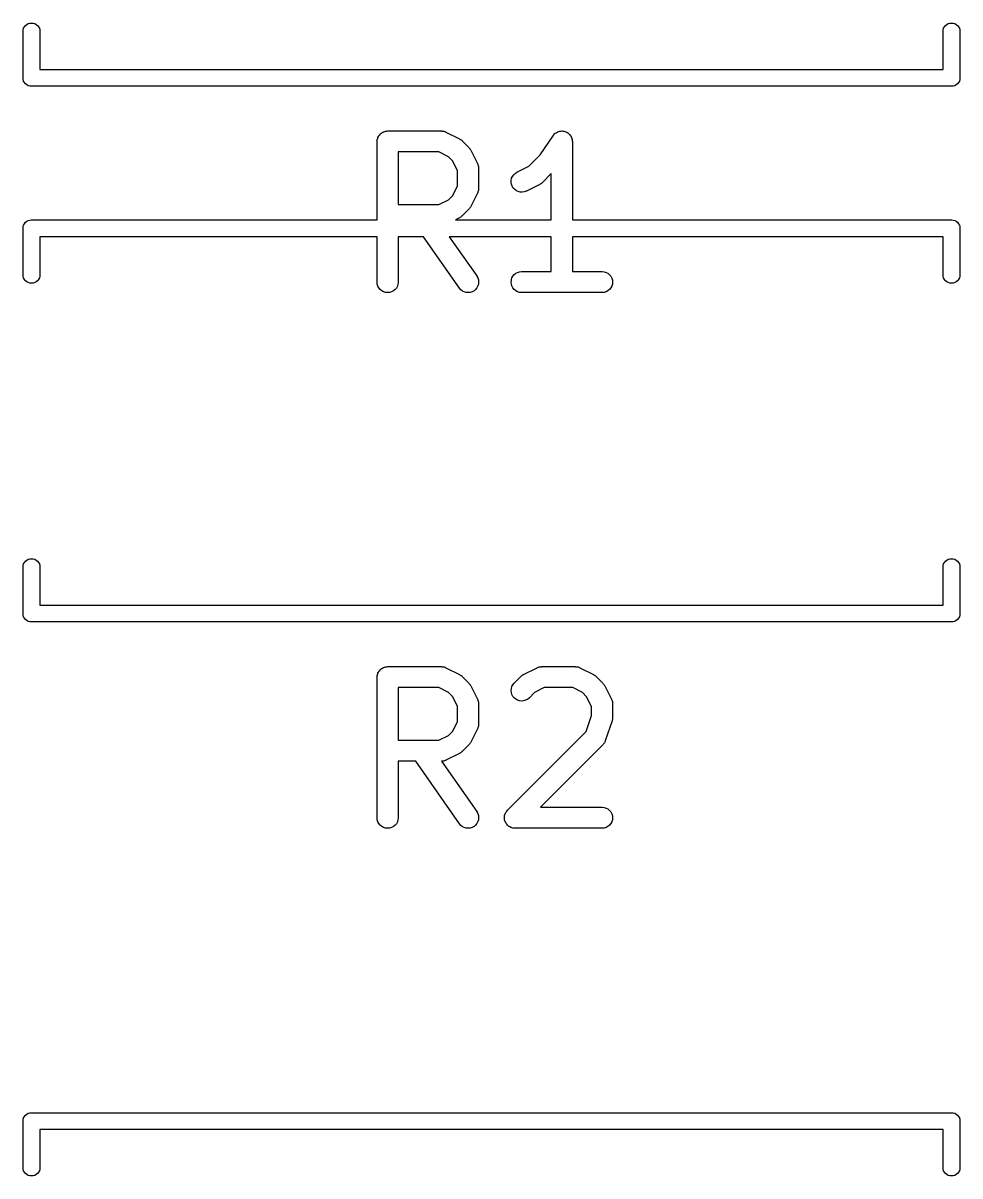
# Model space of a CAD drawing. Extents: x 81 to 160, y -176 to -60.
# Drawn here: x 132.56 to 139.22, y -128.56 to -120.36 of the extents above; entities that cross this region are included whole.
import ezdxf

# ---------------------------------------------------------------- set-up
doc = ezdxf.new("R2010")
doc.units = 0
doc.header["$MEASUREMENT"] = 0
doc.layers.add('BLACK', color=7, linetype='CONTINUOUS')

msp = doc.modelspace()

# ---------------------------------------------------------------- linework, layer by layer
at = {"layer": 'BLACK', "linetype": 'CONTINUOUS'}
for p, q in [((132.577, -120.377), (132.587, -120.37)), ((132.587, -120.37), (132.597, -120.364)), ((132.597, -120.364), (132.608, -120.361)), ((132.608, -120.361), (132.62, -120.36)), ((132.62, -120.36), (132.632, -120.361)), ((132.632, -120.361), (132.643, -120.364)), ((132.643, -120.364), (132.653, -120.37)), ((132.653, -120.37), (132.663, -120.377)), ((139.117, -120.377), (139.127, -120.37)), ((139.127, -120.37), (139.137, -120.364)), ((139.137, -120.364), (139.148, -120.361)), ((139.148, -120.361), (139.16, -120.36)), ((139.16, -120.36), (139.172, -120.361)), ((139.172, -120.361), (139.183, -120.364)), ((139.183, -120.364), (139.193, -120.37)), ((139.193, -120.37), (139.203, -120.377)), ((132.56, -120.417), (132.561, -120.408)), ((132.56, -120.747), (132.56, -120.417)), ((132.561, -120.408), (132.564, -120.397)), ((132.564, -120.397), (132.57, -120.387)), ((132.57, -120.387), (132.577, -120.377)), ((132.663, -120.377), (132.67, -120.387)), ((132.67, -120.387), (132.676, -120.397)), ((132.676, -120.397), (132.679, -120.408)), ((132.679, -120.408), (132.68, -120.417)), ((132.68, -120.417), (132.68, -120.69)), ((139.1, -120.417), (139.101, -120.408)), ((139.1, -120.69), (139.1, -120.417)), ((139.101, -120.408), (139.104, -120.397)), ((139.104, -120.397), (139.11, -120.387)), ((139.11, -120.387), (139.117, -120.377)), ((139.203, -120.377), (139.21, -120.387)), ((139.21, -120.387), (139.216, -120.397)), ((139.216, -120.397), (139.219, -120.408)), ((139.219, -120.408), (139.22, -120.417)), ((139.22, -120.417), (139.22, -120.747)), ((132.68, -120.69), (139.1, -120.69)), ((132.56, -120.75), (132.56, -120.747)), ((132.561, -120.762), (132.56, -120.75)), ((132.564, -120.773), (132.561, -120.762)), ((132.57, -120.783), (132.564, -120.773)), ((132.577, -120.793), (132.57, -120.783)), ((139.21, -120.783), (139.203, -120.793)), ((139.216, -120.773), (139.21, -120.783)), ((139.219, -120.762), (139.216, -120.773)), ((139.22, -120.753), (139.219, -120.762)), ((139.22, -120.747), (139.22, -120.75)), ((139.22, -120.75), (139.22, -120.753)), ((139.22, -120.753), (139.22, -120.753)), ((132.587, -120.8), (132.577, -120.793)), ((132.597, -120.806), (132.587, -120.8)), ((132.608, -120.809), (132.597, -120.806)), ((132.62, -120.81), (132.608, -120.809)), ((132.623, -120.81), (132.62, -120.81)), ((139.157, -120.81), (132.623, -120.81)), ((139.16, -120.81), (139.157, -120.81)), ((139.172, -120.809), (139.16, -120.81)), ((139.183, -120.806), (139.172, -120.809)), ((139.193, -120.8), (139.183, -120.806)), ((139.203, -120.793), (139.193, -120.8)), ((135.077, -121.201), (135.078, -121.194)), ((135.078, -121.194), (135.078, -121.187)), ((135.078, -121.187), (135.079, -121.187)), ((135.079, -121.187), (135.081, -121.18)), ((135.079, -121.187), (135.079, -121.187)), ((135.081, -121.18), (135.083, -121.173)), ((135.083, -121.173), (135.086, -121.167)), ((135.083, -121.173), (135.083, -121.173)), ((135.083, -121.173), (135.083, -121.173)), ((135.086, -121.167), (135.09, -121.16)), ((135.09, -121.16), (135.095, -121.155)), ((135.09, -121.16), (135.09, -121.16)), ((135.09, -121.16), (135.09, -121.16)), ((135.095, -121.155), (135.099, -121.149)), ((135.099, -121.149), (135.105, -121.144)), ((135.099, -121.149), (135.099, -121.149)), ((135.099, -121.149), (135.099, -121.149)), ((135.105, -121.144), (135.11, -121.14)), ((135.11, -121.14), (135.111, -121.14)), ((135.111, -121.14), (135.117, -121.136)), ((135.111, -121.14), (135.111, -121.14)), ((135.117, -121.136), (135.123, -121.133)), ((135.123, -121.133), (135.124, -121.133)), ((135.124, -121.133), (135.131, -121.131)), ((135.124, -121.133), (135.124, -121.133)), ((135.131, -121.131), (135.137, -121.129)), ((135.137, -121.129), (135.138, -121.129)), ((135.138, -121.129), (135.145, -121.128)), ((135.138, -121.129), (135.138, -121.129)), ((135.145, -121.128), (135.152, -121.127)), ((135.152, -121.127), (135.533, -121.127)), ((135.533, -121.127), (135.534, -121.127)), ((135.534, -121.127), (135.536, -121.128)), ((135.536, -121.128), (135.538, -121.128)), ((135.538, -121.128), (135.543, -121.128)), ((135.543, -121.128), (135.548, -121.129)), ((135.548, -121.129), (135.551, -121.13)), ((135.551, -121.13), (135.553, -121.13)), ((135.553, -121.13), (135.558, -121.132)), ((135.558, -121.132), (135.562, -121.133)), ((135.562, -121.133), (135.564, -121.135)), ((135.564, -121.135), (135.566, -121.135)), ((135.566, -121.135), (135.662, -121.183)), ((135.662, -121.183), (135.663, -121.183)), ((135.663, -121.183), (135.666, -121.186)), ((135.666, -121.186), (135.67, -121.188)), ((135.67, -121.188), (135.672, -121.19)), ((135.672, -121.19), (135.675, -121.191)), ((135.675, -121.191), (135.678, -121.194)), ((135.678, -121.194), (135.681, -121.197)), ((136.236, -121.297), (136.328, -121.161)), ((136.328, -121.16), (136.333, -121.154)), ((136.328, -121.161), (136.328, -121.16)), ((136.328, -121.16), (136.328, -121.16)), ((136.328, -121.16), (136.328, -121.16)), ((136.328, -121.16), (136.328, -121.16)), ((136.333, -121.154), (136.338, -121.149)), ((136.338, -121.149), (136.343, -121.144)), ((136.338, -121.149), (136.338, -121.149)), ((136.338, -121.149), (136.338, -121.149)), ((136.343, -121.144), (136.349, -121.14)), ((136.349, -121.14), (136.356, -121.136)), ((136.349, -121.14), (136.349, -121.14)), ((136.349, -121.14), (136.349, -121.14)), ((136.356, -121.136), (136.362, -121.133)), ((136.362, -121.133), (136.369, -121.131)), ((136.362, -121.133), (136.362, -121.133)), ((136.362, -121.133), (136.362, -121.133)), ((136.369, -121.131), (136.376, -121.129)), ((136.376, -121.129), (136.383, -121.128)), ((136.376, -121.129), (136.376, -121.129)), ((136.376, -121.129), (136.376, -121.129)), ((136.383, -121.128), (136.391, -121.127)), ((136.391, -121.127), (136.391, -121.127)), ((136.391, -121.127), (136.391, -121.127)), ((136.391, -121.127), (136.398, -121.128)), ((136.398, -121.128), (136.405, -121.129)), ((136.405, -121.129), (136.405, -121.129)), ((136.405, -121.129), (136.405, -121.129)), ((136.405, -121.129), (136.412, -121.131)), ((136.412, -121.131), (136.419, -121.133)), ((136.419, -121.133), (136.419, -121.133)), ((136.419, -121.133), (136.419, -121.133)), ((136.419, -121.133), (136.425, -121.137)), ((136.425, -121.137), (136.432, -121.14)), ((136.432, -121.14), (136.432, -121.14)), ((136.432, -121.14), (136.432, -121.14)), ((136.432, -121.14), (136.437, -121.145)), ((136.437, -121.145), (136.443, -121.15)), ((136.443, -121.15), (136.443, -121.15)), ((136.443, -121.15), (136.443, -121.15)), ((136.443, -121.15), (136.448, -121.155)), ((136.448, -121.155), (136.452, -121.161)), ((136.452, -121.161), (136.452, -121.161)), ((136.452, -121.161), (136.453, -121.161)), ((136.453, -121.161), (136.456, -121.167)), ((136.456, -121.167), (136.459, -121.174)), ((136.459, -121.174), (136.459, -121.174)), ((136.459, -121.174), (136.459, -121.174)), ((136.459, -121.174), (136.461, -121.181)), ((136.461, -121.181), (136.464, -121.188)), ((136.464, -121.188), (136.464, -121.188)), ((136.464, -121.188), (136.464, -121.188)), ((136.464, -121.188), (136.464, -121.195)), ((136.464, -121.195), (136.465, -121.202)), ((135.077, -121.202), (135.077, -121.201)), ((135.077, -121.76), (135.077, -121.202)), ((135.077, -121.202), (135.077, -121.202)), ((135.077, -121.202), (135.077, -121.202)), ((135.077, -121.202), (135.077, -121.202)), ((135.227, -121.277), (135.227, -121.651)), ((135.515, -121.277), (135.227, -121.277)), ((135.584, -121.312), (135.515, -121.277)), ((135.681, -121.197), (135.729, -121.245)), ((135.729, -121.245), (135.729, -121.245)), ((135.729, -121.245), (135.732, -121.249)), ((135.732, -121.249), (135.735, -121.252)), ((135.735, -121.252), (135.737, -121.254)), ((135.737, -121.254), (135.739, -121.257)), ((135.739, -121.257), (135.741, -121.261)), ((135.741, -121.261), (135.743, -121.264)), ((135.743, -121.264), (135.79, -121.359)), ((136.465, -121.202), (136.465, -121.76)), ((135.614, -121.342), (135.584, -121.312)), ((135.648, -121.411), (135.614, -121.342)), ((135.79, -121.359), (135.791, -121.36)), ((135.791, -121.36), (135.792, -121.362)), ((136.155, -121.379), (136.236, -121.297)), ((135.648, -121.518), (135.648, -121.411)), ((135.792, -121.362), (135.793, -121.364)), ((135.793, -121.364), (135.794, -121.369)), ((135.794, -121.369), (135.796, -121.374)), ((135.796, -121.374), (135.796, -121.376)), ((135.796, -121.376), (135.797, -121.378)), ((135.797, -121.378), (135.797, -121.383)), ((135.797, -121.383), (135.798, -121.388)), ((135.798, -121.388), (135.798, -121.391)), ((135.798, -121.391), (135.798, -121.393)), ((135.798, -121.393), (135.798, -121.536)), ((136.039, -121.451), (136.048, -121.439)), ((136.048, -121.439), (136.058, -121.429)), ((136.058, -121.429), (136.071, -121.421)), ((136.071, -121.421), (136.155, -121.379)), ((136.315, -121.431), (136.253, -121.494)), ((136.315, -121.76), (136.315, -121.431)), ((135.614, -121.587), (135.648, -121.518)), ((136.029, -121.493), (136.03, -121.478)), ((136.032, -121.507), (136.029, -121.493)), ((136.03, -121.478), (136.033, -121.464)), ((136.037, -121.521), (136.032, -121.507)), ((136.033, -121.464), (136.039, -121.451)), ((136.045, -121.534), (136.037, -121.521)), ((136.233, -121.508), (136.138, -121.555)), ((136.237, -121.505), (136.233, -121.508)), ((136.24, -121.503), (136.237, -121.505)), ((136.243, -121.501), (136.24, -121.503)), ((136.245, -121.5), (136.243, -121.501)), ((136.249, -121.497), (136.245, -121.5)), ((136.252, -121.494), (136.249, -121.497)), ((136.253, -121.494), (136.252, -121.494)), ((135.584, -121.617), (135.614, -121.587)), ((135.79, -121.569), (135.743, -121.664)), ((135.791, -121.567), (135.79, -121.569)), ((135.792, -121.565), (135.791, -121.567)), ((135.794, -121.56), (135.792, -121.565)), ((135.796, -121.556), (135.794, -121.56)), ((135.797, -121.551), (135.796, -121.553)), ((135.796, -121.553), (135.796, -121.556)), ((135.798, -121.541), (135.797, -121.546)), ((135.797, -121.546), (135.797, -121.551)), ((135.798, -121.536), (135.798, -121.537)), ((135.798, -121.537), (135.798, -121.539)), ((135.798, -121.539), (135.798, -121.541)), ((136.055, -121.544), (136.045, -121.534)), ((136.067, -121.553), (136.055, -121.544)), ((136.08, -121.559), (136.067, -121.553)), ((136.094, -121.562), (136.08, -121.559)), ((136.109, -121.563), (136.094, -121.562)), ((136.123, -121.561), (136.109, -121.563)), ((136.137, -121.556), (136.123, -121.561)), ((136.138, -121.555), (136.137, -121.556)), ((135.227, -121.651), (135.515, -121.651)), ((135.515, -121.651), (135.584, -121.617)), ((135.729, -121.684), (135.681, -121.732)), ((135.731, -121.681), (135.729, -121.684)), ((135.734, -121.678), (135.731, -121.681)), ((135.736, -121.675), (135.734, -121.678)), ((135.738, -121.673), (135.736, -121.675)), ((135.74, -121.669), (135.738, -121.673)), ((135.742, -121.665), (135.74, -121.669)), ((135.743, -121.664), (135.742, -121.665)), ((132.577, -121.777), (132.587, -121.77)), ((132.587, -121.77), (132.597, -121.764)), ((132.597, -121.764), (132.608, -121.761)), ((132.608, -121.761), (132.617, -121.76)), ((132.617, -121.76), (132.62, -121.76)), ((132.62, -121.76), (132.623, -121.76)), ((132.623, -121.76), (135.077, -121.76)), ((135.662, -121.746), (135.633, -121.76)), ((135.633, -121.76), (136.315, -121.76)), ((135.665, -121.743), (135.662, -121.746)), ((135.669, -121.741), (135.665, -121.743)), ((135.671, -121.74), (135.669, -121.741)), ((135.674, -121.738), (135.671, -121.74)), ((135.677, -121.735), (135.674, -121.738)), ((135.68, -121.732), (135.677, -121.735)), ((135.681, -121.732), (135.68, -121.732)), ((136.465, -121.76), (139.157, -121.76)), ((139.157, -121.76), (139.16, -121.76)), ((139.16, -121.76), (139.163, -121.76)), ((139.163, -121.76), (139.172, -121.761)), ((139.172, -121.761), (139.183, -121.764)), ((139.183, -121.764), (139.193, -121.77)), ((139.193, -121.77), (139.203, -121.777)), ((132.56, -121.82), (132.561, -121.808)), ((132.56, -121.823), (132.56, -121.82)), ((132.56, -122.153), (132.56, -121.823)), ((132.561, -121.808), (132.564, -121.797)), ((132.564, -121.797), (132.57, -121.787)), ((132.57, -121.787), (132.577, -121.777)), ((139.203, -121.777), (139.21, -121.787)), ((139.21, -121.787), (139.216, -121.797)), ((139.216, -121.797), (139.219, -121.808)), ((139.219, -121.808), (139.22, -121.82)), ((139.22, -121.82), (139.22, -121.823)), ((139.22, -121.823), (139.22, -122.153)), ((135.077, -121.88), (132.68, -121.88)), ((132.68, -121.88), (132.68, -122.153)), ((135.077, -122.202), (135.077, -121.88)), ((135.406, -121.88), (135.227, -121.88)), ((135.227, -121.88), (135.227, -122.202)), ((135.662, -122.245), (135.406, -121.88)), ((136.315, -121.88), (135.589, -121.88)), ((135.589, -121.88), (135.785, -122.159)), ((136.315, -122.127), (136.315, -121.88)), ((139.1, -121.88), (136.465, -121.88)), ((136.465, -121.88), (136.465, -122.127)), ((139.1, -122.153), (139.1, -121.88)), ((132.561, -122.162), (132.56, -122.153)), ((132.564, -122.173), (132.561, -122.162)), ((132.57, -122.183), (132.564, -122.173)), ((132.676, -122.173), (132.67, -122.183)), ((132.679, -122.162), (132.676, -122.173)), ((132.68, -122.153), (132.679, -122.162)), ((135.785, -122.159), (135.785, -122.16)), ((135.785, -122.16), (135.792, -122.173)), ((135.792, -122.173), (135.797, -122.187)), ((136.031, -122.187), (136.035, -122.173)), ((136.035, -122.173), (136.042, -122.16)), ((136.042, -122.16), (136.051, -122.149)), ((136.051, -122.149), (136.063, -122.14)), ((136.063, -122.14), (136.076, -122.133)), ((136.076, -122.133), (136.09, -122.129)), ((136.09, -122.129), (136.104, -122.127)), ((136.104, -122.127), (136.315, -122.127)), ((136.465, -122.127), (136.676, -122.127)), ((136.676, -122.127), (136.677, -122.127)), ((136.677, -122.127), (136.691, -122.129)), ((136.691, -122.129), (136.705, -122.133)), ((136.705, -122.133), (136.718, -122.14)), ((136.718, -122.14), (136.729, -122.15)), ((136.729, -122.15), (136.738, -122.161)), ((136.738, -122.161), (136.745, -122.174)), ((136.745, -122.174), (136.749, -122.188)), ((139.101, -122.162), (139.1, -122.153)), ((139.104, -122.173), (139.101, -122.162)), ((139.11, -122.183), (139.104, -122.173)), ((139.216, -122.173), (139.21, -122.183)), ((139.219, -122.162), (139.216, -122.173)), ((139.22, -122.153), (139.219, -122.162)), ((132.577, -122.193), (132.57, -122.183)), ((132.587, -122.2), (132.577, -122.193)), ((132.597, -122.206), (132.587, -122.2)), ((132.608, -122.209), (132.597, -122.206)), ((132.62, -122.21), (132.608, -122.209)), ((132.632, -122.209), (132.62, -122.21)), ((132.643, -122.206), (132.632, -122.209)), ((132.653, -122.2), (132.643, -122.206)), ((132.663, -122.193), (132.653, -122.2)), ((132.67, -122.183), (132.663, -122.193)), ((135.078, -122.217), (135.077, -122.202)), ((135.083, -122.231), (135.078, -122.217)), ((135.089, -122.244), (135.083, -122.231)), ((135.099, -122.255), (135.089, -122.244)), ((135.11, -122.265), (135.099, -122.255)), ((135.204, -122.256), (135.193, -122.265)), ((135.214, -122.245), (135.204, -122.256)), ((135.221, -122.232), (135.214, -122.245)), ((135.225, -122.218), (135.221, -122.232)), ((135.227, -122.203), (135.225, -122.218)), ((135.227, -122.202), (135.227, -122.203)), ((135.671, -122.257), (135.662, -122.245)), ((135.683, -122.266), (135.671, -122.257)), ((135.777, -122.255), (135.766, -122.264)), ((135.786, -122.243), (135.777, -122.255)), ((135.793, -122.23), (135.786, -122.243)), ((135.797, -122.216), (135.793, -122.23)), ((135.797, -122.187), (135.798, -122.202)), ((135.798, -122.202), (135.797, -122.216)), ((136.029, -122.202), (136.031, -122.187)), ((136.031, -122.216), (136.029, -122.202)), ((136.035, -122.23), (136.031, -122.216)), ((136.042, -122.243), (136.035, -122.23)), ((136.051, -122.255), (136.042, -122.243)), ((136.062, -122.264), (136.051, -122.255)), ((136.729, -122.256), (136.717, -122.265)), ((136.738, -122.244), (136.729, -122.256)), ((136.745, -122.231), (136.738, -122.244)), ((136.749, -122.217), (136.745, -122.231)), ((136.749, -122.188), (136.751, -122.203)), ((136.751, -122.203), (136.749, -122.217)), ((139.117, -122.193), (139.11, -122.183)), ((139.127, -122.2), (139.117, -122.193)), ((139.137, -122.206), (139.127, -122.2)), ((139.148, -122.209), (139.137, -122.206)), ((139.16, -122.21), (139.148, -122.209)), ((139.172, -122.209), (139.16, -122.21)), ((139.183, -122.206), (139.172, -122.209)), ((139.193, -122.2), (139.183, -122.206)), ((139.203, -122.193), (139.193, -122.2)), ((139.21, -122.183), (139.203, -122.193)), ((135.123, -122.272), (135.11, -122.265)), ((135.137, -122.276), (135.123, -122.272)), ((135.151, -122.277), (135.137, -122.276)), ((135.166, -122.276), (135.151, -122.277)), ((135.18, -122.272), (135.166, -122.276)), ((135.193, -122.265), (135.18, -122.272)), ((135.696, -122.272), (135.683, -122.266)), ((135.71, -122.276), (135.696, -122.272)), ((135.725, -122.277), (135.71, -122.276)), ((135.739, -122.276), (135.725, -122.277)), ((135.753, -122.271), (135.739, -122.276)), ((135.766, -122.264), (135.753, -122.271)), ((136.075, -122.271), (136.062, -122.264)), ((136.089, -122.276), (136.075, -122.271)), ((136.103, -122.277), (136.089, -122.276)), ((136.104, -122.277), (136.103, -122.277)), ((136.676, -122.277), (136.104, -122.277)), ((136.69, -122.276), (136.676, -122.277)), ((136.704, -122.272), (136.69, -122.276)), ((136.717, -122.265), (136.704, -122.272)), ((132.56, -124.227), (132.561, -124.218)), ((132.56, -124.557), (132.56, -124.227)), ((132.561, -124.218), (132.564, -124.207)), ((132.564, -124.207), (132.57, -124.197)), ((132.57, -124.197), (132.577, -124.187)), ((132.577, -124.187), (132.587, -124.18)), ((132.587, -124.18), (132.597, -124.174)), ((132.597, -124.174), (132.608, -124.171)), ((132.608, -124.171), (132.62, -124.17)), ((132.62, -124.17), (132.632, -124.171)), ((132.632, -124.171), (132.643, -124.174)), ((132.643, -124.174), (132.653, -124.18)), ((132.653, -124.18), (132.663, -124.187)), ((132.663, -124.187), (132.67, -124.197)), ((132.67, -124.197), (132.676, -124.207)), ((132.676, -124.207), (132.679, -124.218)), ((132.679, -124.218), (132.68, -124.227)), ((132.68, -124.227), (132.68, -124.5)), ((139.1, -124.227), (139.101, -124.218)), ((139.1, -124.5), (139.1, -124.227)), ((139.101, -124.218), (139.104, -124.207)), ((139.104, -124.207), (139.11, -124.197)), ((139.11, -124.197), (139.117, -124.187)), ((139.117, -124.187), (139.127, -124.18)), ((139.127, -124.18), (139.137, -124.174)), ((139.137, -124.174), (139.148, -124.171)), ((139.148, -124.171), (139.16, -124.17)), ((139.16, -124.17), (139.172, -124.171)), ((139.172, -124.171), (139.183, -124.174)), ((139.183, -124.174), (139.193, -124.18)), ((139.193, -124.18), (139.203, -124.187)), ((139.203, -124.187), (139.21, -124.197)), ((139.21, -124.197), (139.216, -124.207)), ((139.216, -124.207), (139.219, -124.218)), ((139.219, -124.218), (139.22, -124.227)), ((139.22, -124.227), (139.22, -124.557)), ((132.56, -124.56), (132.56, -124.557)), ((132.68, -124.5), (139.1, -124.5)), ((139.22, -124.557), (139.22, -124.56)), ((132.561, -124.572), (132.56, -124.56)), ((132.564, -124.583), (132.561, -124.572)), ((132.57, -124.593), (132.564, -124.583)), ((132.577, -124.603), (132.57, -124.593)), ((132.587, -124.61), (132.577, -124.603)), ((132.597, -124.616), (132.587, -124.61)), ((132.608, -124.619), (132.597, -124.616)), ((132.62, -124.62), (132.608, -124.619)), ((132.623, -124.62), (132.62, -124.62)), ((139.157, -124.62), (132.623, -124.62)), ((139.16, -124.62), (139.157, -124.62)), ((139.172, -124.619), (139.16, -124.62)), ((139.183, -124.616), (139.172, -124.619)), ((139.193, -124.61), (139.183, -124.616)), ((139.203, -124.603), (139.193, -124.61)), ((139.21, -124.593), (139.203, -124.603)), ((139.216, -124.583), (139.21, -124.593)), ((139.219, -124.572), (139.216, -124.583)), ((139.22, -124.563), (139.219, -124.572)), ((139.22, -124.56), (139.22, -124.563)), ((139.22, -124.563), (139.22, -124.563)), ((135.09, -124.97), (135.095, -124.965)), ((135.095, -124.965), (135.099, -124.959)), ((135.099, -124.959), (135.105, -124.954)), ((135.099, -124.959), (135.099, -124.959)), ((135.099, -124.959), (135.099, -124.959)), ((135.105, -124.954), (135.11, -124.95)), ((135.11, -124.95), (135.111, -124.95)), ((135.111, -124.95), (135.117, -124.946)), ((135.111, -124.95), (135.111, -124.95)), ((135.117, -124.946), (135.123, -124.943)), ((135.123, -124.943), (135.124, -124.943)), ((135.124, -124.943), (135.131, -124.941)), ((135.124, -124.943), (135.124, -124.943)), ((135.131, -124.941), (135.137, -124.939)), ((135.137, -124.939), (135.138, -124.939)), ((135.138, -124.939), (135.145, -124.938)), ((135.138, -124.939), (135.138, -124.939)), ((135.145, -124.938), (135.152, -124.937)), ((135.152, -124.937), (135.533, -124.937)), ((135.533, -124.937), (135.534, -124.937)), ((135.534, -124.937), (135.536, -124.938)), ((135.536, -124.938), (135.538, -124.938)), ((135.538, -124.938), (135.543, -124.938)), ((135.543, -124.938), (135.548, -124.939)), ((135.548, -124.939), (135.551, -124.94)), ((135.551, -124.94), (135.553, -124.94)), ((135.553, -124.94), (135.558, -124.942)), ((135.558, -124.942), (135.562, -124.943)), ((135.562, -124.943), (135.564, -124.945)), ((135.564, -124.945), (135.566, -124.945)), ((135.566, -124.945), (135.662, -124.993)), ((136.118, -124.993), (136.214, -124.945)), ((136.214, -124.945), (136.215, -124.945)), ((136.215, -124.945), (136.217, -124.944)), ((136.217, -124.944), (136.219, -124.943)), ((136.219, -124.943), (136.223, -124.942)), ((136.223, -124.942), (136.228, -124.94)), ((136.228, -124.94), (136.23, -124.939)), ((136.23, -124.939), (136.233, -124.939)), ((136.233, -124.939), (136.238, -124.938)), ((136.238, -124.938), (136.243, -124.938)), ((136.243, -124.938), (136.245, -124.938)), ((136.245, -124.938), (136.247, -124.937)), ((136.247, -124.937), (136.485, -124.937)), ((136.485, -124.937), (136.486, -124.937)), ((136.486, -124.937), (136.488, -124.938)), ((136.488, -124.938), (136.491, -124.938)), ((136.491, -124.938), (136.496, -124.938)), ((136.496, -124.938), (136.501, -124.939)), ((136.501, -124.939), (136.503, -124.94)), ((136.503, -124.94), (136.505, -124.94)), ((136.505, -124.94), (136.51, -124.942)), ((136.51, -124.942), (136.515, -124.943)), ((136.515, -124.943), (136.517, -124.945)), ((136.517, -124.945), (136.519, -124.945)), ((136.519, -124.945), (136.614, -124.993)), ((135.077, -125.011), (135.078, -125.004)), ((135.077, -125.012), (135.077, -125.011)), ((135.077, -126.012), (135.077, -125.012)), ((135.077, -125.012), (135.077, -125.012)), ((135.077, -125.012), (135.077, -125.012)), ((135.077, -125.012), (135.077, -125.012)), ((135.078, -125.004), (135.078, -124.997)), ((135.078, -124.997), (135.079, -124.997)), ((135.079, -124.997), (135.081, -124.99)), ((135.079, -124.997), (135.079, -124.997)), ((135.081, -124.99), (135.083, -124.983)), ((135.083, -124.983), (135.086, -124.977)), ((135.083, -124.983), (135.083, -124.983)), ((135.083, -124.983), (135.083, -124.983)), ((135.086, -124.977), (135.09, -124.97)), ((135.09, -124.97), (135.09, -124.97)), ((135.09, -124.97), (135.09, -124.97)), ((135.662, -124.993), (135.663, -124.993)), ((135.663, -124.993), (135.666, -124.996)), ((135.666, -124.996), (135.67, -124.998)), ((135.67, -124.998), (135.672, -125)), ((135.672, -125), (135.675, -125.001)), ((135.675, -125.001), (135.678, -125.004)), ((135.678, -125.004), (135.681, -125.007)), ((135.681, -125.007), (135.729, -125.055)), ((136.051, -125.055), (136.099, -125.007)), ((136.099, -125.007), (136.1, -125.006)), ((136.1, -125.006), (136.103, -125.004)), ((136.103, -125.004), (136.106, -125.001)), ((136.106, -125.001), (136.109, -124.999)), ((136.109, -124.999), (136.111, -124.997)), ((136.111, -124.997), (136.115, -124.995)), ((136.115, -124.995), (136.118, -124.993)), ((136.614, -124.993), (136.615, -124.993)), ((136.615, -124.993), (136.618, -124.996)), ((136.618, -124.996), (136.622, -124.998)), ((136.622, -124.998), (136.625, -125)), ((136.625, -125), (136.627, -125.001)), ((136.627, -125.001), (136.63, -125.004)), ((136.63, -125.004), (136.634, -125.007)), ((136.634, -125.007), (136.681, -125.055)), ((135.227, -125.087), (135.227, -125.461)), ((135.515, -125.087), (135.227, -125.087)), ((135.584, -125.122), (135.515, -125.087)), ((135.614, -125.152), (135.584, -125.122)), ((135.729, -125.055), (135.729, -125.055)), ((135.729, -125.055), (135.732, -125.059)), ((135.732, -125.059), (135.735, -125.062)), ((135.735, -125.062), (135.737, -125.064)), ((135.737, -125.064), (135.739, -125.067)), ((135.739, -125.067), (135.741, -125.071)), ((135.741, -125.071), (135.743, -125.074)), ((135.743, -125.074), (135.79, -125.169)), ((136.029, -125.107), (136.031, -125.093)), ((136.031, -125.122), (136.029, -125.107)), ((136.031, -125.093), (136.035, -125.079)), ((136.035, -125.136), (136.031, -125.122)), ((136.035, -125.079), (136.042, -125.066)), ((136.042, -125.066), (136.051, -125.055)), ((136.196, -125.122), (136.157, -125.161)), ((136.265, -125.087), (136.196, -125.122)), ((136.468, -125.087), (136.265, -125.087)), ((136.536, -125.122), (136.468, -125.087)), ((136.566, -125.152), (136.536, -125.122)), ((136.681, -125.055), (136.682, -125.055)), ((136.682, -125.055), (136.684, -125.059)), ((136.684, -125.059), (136.687, -125.062)), ((136.687, -125.062), (136.689, -125.064)), ((136.689, -125.064), (136.691, -125.067)), ((136.691, -125.067), (136.693, -125.071)), ((136.693, -125.071), (136.695, -125.074)), ((136.695, -125.074), (136.743, -125.169)), ((135.648, -125.221), (135.614, -125.152)), ((135.79, -125.169), (135.791, -125.17)), ((135.791, -125.17), (135.792, -125.172)), ((135.792, -125.172), (135.793, -125.174)), ((135.793, -125.174), (135.794, -125.179)), ((135.794, -125.179), (135.796, -125.184)), ((135.796, -125.184), (135.796, -125.186)), ((135.796, -125.186), (135.797, -125.188)), ((135.797, -125.188), (135.797, -125.193)), ((135.797, -125.193), (135.798, -125.198)), ((135.798, -125.198), (135.798, -125.201)), ((135.798, -125.201), (135.798, -125.203)), ((135.798, -125.203), (135.798, -125.346)), ((136.042, -125.149), (136.035, -125.136)), ((136.051, -125.16), (136.042, -125.149)), ((136.062, -125.17), (136.051, -125.16)), ((136.075, -125.177), (136.062, -125.17)), ((136.089, -125.181), (136.075, -125.177)), ((136.103, -125.183), (136.089, -125.181)), ((136.118, -125.181), (136.103, -125.183)), ((136.132, -125.177), (136.118, -125.181)), ((136.145, -125.171), (136.132, -125.177)), ((136.157, -125.161), (136.145, -125.171)), ((136.157, -125.161), (136.157, -125.161)), ((136.601, -125.221), (136.566, -125.152)), ((136.743, -125.169), (136.743, -125.17)), ((136.743, -125.17), (136.744, -125.172)), ((136.744, -125.172), (136.745, -125.174)), ((136.745, -125.174), (136.747, -125.179)), ((136.747, -125.179), (136.748, -125.184)), ((136.748, -125.184), (136.749, -125.186)), ((136.749, -125.186), (136.749, -125.188)), ((136.749, -125.188), (136.75, -125.193)), ((136.75, -125.193), (136.751, -125.198)), ((136.751, -125.198), (136.75, -125.201)), ((136.75, -125.201), (136.751, -125.203)), ((136.751, -125.203), (136.751, -125.298)), ((135.648, -125.328), (135.648, -125.221)), ((136.563, -125.4), (136.601, -125.286)), ((136.601, -125.286), (136.601, -125.221)), ((135.614, -125.397), (135.648, -125.328)), ((135.791, -125.377), (135.79, -125.379)), ((135.792, -125.375), (135.791, -125.377)), ((135.794, -125.37), (135.792, -125.375)), ((135.796, -125.366), (135.794, -125.37)), ((135.797, -125.361), (135.796, -125.363)), ((135.796, -125.363), (135.796, -125.366)), ((135.798, -125.351), (135.797, -125.356)), ((135.797, -125.356), (135.797, -125.361)), ((135.798, -125.346), (135.798, -125.347)), ((135.798, -125.347), (135.798, -125.349)), ((135.798, -125.349), (135.798, -125.351)), ((136.747, -125.322), (136.699, -125.465)), ((136.748, -125.318), (136.747, -125.322)), ((136.749, -125.314), (136.748, -125.318)), ((136.75, -125.308), (136.749, -125.311)), ((136.749, -125.311), (136.749, -125.314)), ((136.751, -125.299), (136.75, -125.303)), ((136.75, -125.303), (136.75, -125.308)), ((136.751, -125.298), (136.751, -125.299)), ((135.515, -125.461), (135.584, -125.427)), ((135.584, -125.427), (135.614, -125.397)), ((135.79, -125.379), (135.743, -125.474)), ((136.004, -125.959), (136.563, -125.4)), ((135.227, -125.461), (135.515, -125.461)), ((135.68, -125.542), (135.677, -125.545)), ((135.681, -125.542), (135.68, -125.542)), ((135.729, -125.494), (135.681, -125.542)), ((135.731, -125.491), (135.729, -125.494)), ((135.734, -125.488), (135.731, -125.491)), ((135.736, -125.485), (135.734, -125.488)), ((135.738, -125.483), (135.736, -125.485)), ((135.74, -125.479), (135.738, -125.483)), ((135.742, -125.475), (135.74, -125.479)), ((135.743, -125.474), (135.742, -125.475)), ((136.681, -125.494), (136.238, -125.937)), ((136.683, -125.492), (136.681, -125.494)), ((136.684, -125.491), (136.683, -125.492)), ((136.687, -125.487), (136.684, -125.491)), ((136.69, -125.483), (136.687, -125.487)), ((136.691, -125.481), (136.69, -125.483)), ((136.693, -125.479), (136.691, -125.481)), ((136.695, -125.474), (136.693, -125.479)), ((136.697, -125.47), (136.695, -125.474)), ((136.698, -125.468), (136.697, -125.47)), ((136.699, -125.466), (136.698, -125.468)), ((136.699, -125.465), (136.699, -125.466)), ((135.351, -125.611), (135.227, -125.611)), ((135.227, -125.611), (135.227, -126.012)), ((135.662, -126.055), (135.351, -125.611)), ((135.535, -125.611), (135.534, -125.611)), ((135.534, -125.611), (135.785, -125.969)), ((135.537, -125.611), (135.535, -125.611)), ((135.542, -125.61), (135.537, -125.611)), ((135.547, -125.61), (135.542, -125.61)), ((135.55, -125.609), (135.547, -125.61)), ((135.552, -125.609), (135.55, -125.609)), ((135.557, -125.607), (135.552, -125.609)), ((135.561, -125.606), (135.557, -125.607)), ((135.563, -125.604), (135.561, -125.606)), ((135.565, -125.604), (135.563, -125.604)), ((135.566, -125.603), (135.565, -125.604)), ((135.662, -125.556), (135.566, -125.603)), ((135.665, -125.553), (135.662, -125.556)), ((135.669, -125.551), (135.665, -125.553)), ((135.671, -125.55), (135.669, -125.551)), ((135.674, -125.548), (135.671, -125.55)), ((135.677, -125.545), (135.674, -125.548)), ((136.238, -125.937), (136.676, -125.937)), ((136.676, -125.937), (136.677, -125.937)), ((136.677, -125.937), (136.691, -125.939)), ((136.691, -125.939), (136.705, -125.943)), ((136.705, -125.943), (136.718, -125.95)), ((136.718, -125.95), (136.729, -125.96)), ((135.078, -126.027), (135.077, -126.012)), ((135.083, -126.041), (135.078, -126.027)), ((135.225, -126.028), (135.221, -126.042)), ((135.227, -126.013), (135.225, -126.028)), ((135.227, -126.012), (135.227, -126.013)), ((135.785, -125.969), (135.785, -125.97)), ((135.785, -125.97), (135.792, -125.983)), ((135.792, -125.983), (135.797, -125.997)), ((135.797, -126.026), (135.793, -126.04)), ((135.797, -125.997), (135.798, -126.012)), ((135.798, -126.012), (135.797, -126.026)), ((135.982, -126.005), (135.983, -125.998)), ((135.982, -126.012), (135.982, -126.005)), ((135.982, -126.019), (135.982, -126.012)), ((135.982, -126.012), (135.982, -126.012)), ((135.982, -126.012), (135.982, -126.012)), ((135.983, -126.026), (135.982, -126.019)), ((135.983, -125.997), (135.985, -125.99)), ((135.983, -125.998), (135.983, -125.997)), ((135.983, -125.997), (135.983, -125.997)), ((135.983, -126.027), (135.983, -126.026)), ((135.985, -126.034), (135.983, -126.027)), ((135.983, -126.027), (135.983, -126.027)), ((135.985, -125.99), (135.987, -125.984)), ((135.987, -126.04), (135.985, -126.034)), ((135.987, -125.984), (135.987, -125.983)), ((135.987, -125.983), (135.988, -125.983)), ((135.988, -125.983), (135.991, -125.977)), ((135.991, -125.977), (135.994, -125.971)), ((135.994, -125.97), (135.999, -125.965)), ((135.994, -125.971), (135.994, -125.97)), ((135.994, -125.971), (135.994, -125.971)), ((135.999, -125.965), (136.004, -125.959)), ((136.729, -125.96), (136.738, -125.971)), ((136.738, -125.971), (136.745, -125.984)), ((136.745, -125.984), (136.749, -125.998)), ((136.749, -126.027), (136.745, -126.041)), ((136.749, -125.998), (136.751, -126.013)), ((136.751, -126.013), (136.749, -126.027)), ((135.089, -126.054), (135.083, -126.041)), ((135.099, -126.065), (135.089, -126.054)), ((135.11, -126.075), (135.099, -126.065)), ((135.123, -126.082), (135.11, -126.075)), ((135.137, -126.086), (135.123, -126.082)), ((135.151, -126.087), (135.137, -126.086)), ((135.166, -126.086), (135.151, -126.087)), ((135.18, -126.082), (135.166, -126.086)), ((135.193, -126.075), (135.18, -126.082)), ((135.204, -126.066), (135.193, -126.075)), ((135.214, -126.055), (135.204, -126.066)), ((135.221, -126.042), (135.214, -126.055)), ((135.671, -126.067), (135.662, -126.055)), ((135.683, -126.076), (135.671, -126.067)), ((135.696, -126.082), (135.683, -126.076)), ((135.71, -126.086), (135.696, -126.082)), ((135.725, -126.087), (135.71, -126.086)), ((135.739, -126.086), (135.725, -126.087)), ((135.753, -126.081), (135.739, -126.086)), ((135.766, -126.074), (135.753, -126.081)), ((135.777, -126.065), (135.766, -126.074)), ((135.786, -126.053), (135.777, -126.065)), ((135.793, -126.04), (135.786, -126.053)), ((135.987, -126.041), (135.987, -126.04)), ((135.991, -126.047), (135.987, -126.041)), ((135.987, -126.041), (135.987, -126.041)), ((135.994, -126.053), (135.991, -126.047)), ((135.994, -126.054), (135.994, -126.053)), ((135.999, -126.059), (135.994, -126.054)), ((135.994, -126.054), (135.994, -126.054)), ((136.003, -126.065), (135.999, -126.059)), ((136.009, -126.07), (136.003, -126.065)), ((136.003, -126.065), (136.003, -126.065)), ((136.003, -126.065), (136.003, -126.065)), ((136.014, -126.074), (136.009, -126.07)), ((136.015, -126.074), (136.014, -126.074)), ((136.014, -126.074), (136.014, -126.074)), ((136.021, -126.078), (136.015, -126.074)), ((136.027, -126.081), (136.021, -126.078)), ((136.034, -126.084), (136.027, -126.081)), ((136.027, -126.081), (136.027, -126.081)), ((136.027, -126.081), (136.027, -126.081)), ((136.041, -126.086), (136.034, -126.084)), ((136.048, -126.087), (136.041, -126.086)), ((136.041, -126.086), (136.041, -126.086)), ((136.041, -126.086), (136.041, -126.086)), ((136.056, -126.087), (136.048, -126.087)), ((136.057, -126.087), (136.056, -126.087)), ((136.056, -126.087), (136.056, -126.087)), ((136.056, -126.087), (136.056, -126.087)), ((136.056, -126.087), (136.056, -126.087)), ((136.676, -126.087), (136.057, -126.087)), ((136.69, -126.086), (136.676, -126.087)), ((136.704, -126.082), (136.69, -126.086)), ((136.717, -126.075), (136.704, -126.082)), ((136.729, -126.066), (136.717, -126.075)), ((136.738, -126.054), (136.729, -126.066)), ((136.745, -126.041), (136.738, -126.054)), ((132.56, -128.17), (132.561, -128.158)), ((132.561, -128.158), (132.564, -128.147)), ((132.564, -128.147), (132.57, -128.137)), ((132.57, -128.137), (132.577, -128.127)), ((132.577, -128.127), (132.587, -128.12)), ((132.587, -128.12), (132.597, -128.114)), ((132.597, -128.114), (132.608, -128.111)), ((132.608, -128.111), (132.617, -128.11)), ((132.617, -128.11), (132.62, -128.11)), ((132.62, -128.11), (132.623, -128.11)), ((132.623, -128.11), (139.157, -128.11)), ((139.157, -128.11), (139.16, -128.11)), ((139.16, -128.11), (139.163, -128.11)), ((139.163, -128.11), (139.172, -128.111)), ((139.172, -128.111), (139.183, -128.114)), ((139.183, -128.114), (139.193, -128.12)), ((139.193, -128.12), (139.203, -128.127)), ((139.203, -128.127), (139.21, -128.137)), ((139.21, -128.137), (139.216, -128.147)), ((139.216, -128.147), (139.219, -128.158)), ((139.219, -128.158), (139.22, -128.17)), ((132.56, -128.173), (132.56, -128.17)), ((132.56, -128.503), (132.56, -128.173)), ((139.1, -128.23), (132.68, -128.23)), ((132.68, -128.23), (132.68, -128.503)), ((139.1, -128.503), (139.1, -128.23)), ((139.22, -128.17), (139.22, -128.173)), ((139.22, -128.173), (139.22, -128.503)), ((132.561, -128.512), (132.56, -128.503)), ((132.564, -128.523), (132.561, -128.512)), ((132.57, -128.533), (132.564, -128.523)), ((132.577, -128.543), (132.57, -128.533)), ((132.587, -128.55), (132.577, -128.543)), ((132.597, -128.556), (132.587, -128.55)), ((132.608, -128.559), (132.597, -128.556)), ((132.62, -128.56), (132.608, -128.559)), ((132.632, -128.559), (132.62, -128.56)), ((132.643, -128.556), (132.632, -128.559)), ((132.653, -128.55), (132.643, -128.556)), ((132.663, -128.543), (132.653, -128.55)), ((132.67, -128.533), (132.663, -128.543)), ((132.676, -128.523), (132.67, -128.533)), ((132.679, -128.512), (132.676, -128.523)), ((132.68, -128.503), (132.679, -128.512)), ((139.101, -128.512), (139.1, -128.503)), ((139.104, -128.523), (139.101, -128.512)), ((139.11, -128.533), (139.104, -128.523)), ((139.117, -128.543), (139.11, -128.533)), ((139.127, -128.55), (139.117, -128.543)), ((139.137, -128.556), (139.127, -128.55)), ((139.148, -128.559), (139.137, -128.556)), ((139.16, -128.56), (139.148, -128.559)), ((139.172, -128.559), (139.16, -128.56)), ((139.183, -128.556), (139.172, -128.559)), ((139.193, -128.55), (139.183, -128.556)), ((139.203, -128.543), (139.193, -128.55)), ((139.21, -128.533), (139.203, -128.543)), ((139.216, -128.523), (139.21, -128.533)), ((139.219, -128.512), (139.216, -128.523)), ((139.22, -128.503), (139.219, -128.512))]:
    msp.add_line(p, q, dxfattribs=at)

doc.saveas('drawing.dxf')
